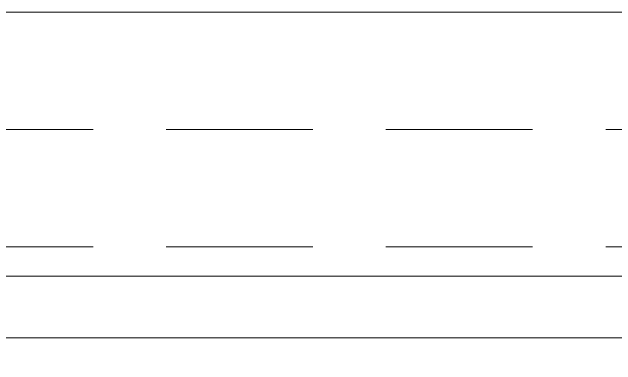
# Model space of a CAD drawing. Header units: metres. Extents: x -13933 to 152404, y -7861 to 21912.
# Drawn here: x 113347 to 113450.1, y 3223.5 to 3283.7 of the extents above; entities that cross this region are included whole.
import ezdxf

# ---------------------------------------------------------------- set-up
doc = ezdxf.new("R2010")
doc.units = ezdxf.units.M
doc.header["$LTSCALE"] = 100
doc.header["$MEASUREMENT"] = 0
doc.linetypes.add('HIDDEN', pattern=[0.375, 0.25, -0.125])
doc.layers.add('06A', color=9, linetype='Continuous', lineweight=9)
doc.layers.add('06D', color=9, linetype='Continuous', lineweight=9)

# ---------------------------------------------------------------- blocks, each defined once
blk = doc.blocks.new('p-harpusta-ust')
at = {"layer": '06A'}
blk.add_lwpolyline([(-947.46, 2083), (-947.46, 2083), (-902.46, 2083), (-902.46, 460), (-947.46, 460), (-947.46, 2083)], dxfattribs=at)
at = {"layer": '06D', "linetype": 'HIDDEN'}
for points in [[(-927.46, 460), (-927.46, 2083)], [(-907.46, 460), (-907.46, 2083)]]:
    blk.add_lwpolyline(points, dxfattribs=at)

msp = doc.modelspace()

# ---------------------------------------------------------------- linework, layer by layer
at = {"layer": '06D'}
for points in [[(111413.31, 131.68), (115143.31, 131.68), (115143.31, 1578.68), (113973.34, 1578.68), (113973.34, 2363.68), (113568.34, 2363.68), (113571.31, 3238.68), (111953.34, 3238.68), (111953.34, 2363.68), (111513.31, 2363.68), (111513.31, 1578.68), (111413.31, 1578.68)], [(113278.34, 2728.17), (113528.34, 2728.17), (113528.34, 3228.17), (113278.34, 3228.17)]]:
    msp.add_lwpolyline(points, close=True, dxfattribs=at)

# ---------------------------------------------------------------- block references
at = {"layer": '06D', "rotation": 269.9999999998917}
msp.add_blockref('p-harpusta-ust', (111488.31, 2336.22), dxfattribs=at)

doc.saveas('drawing.dxf')
